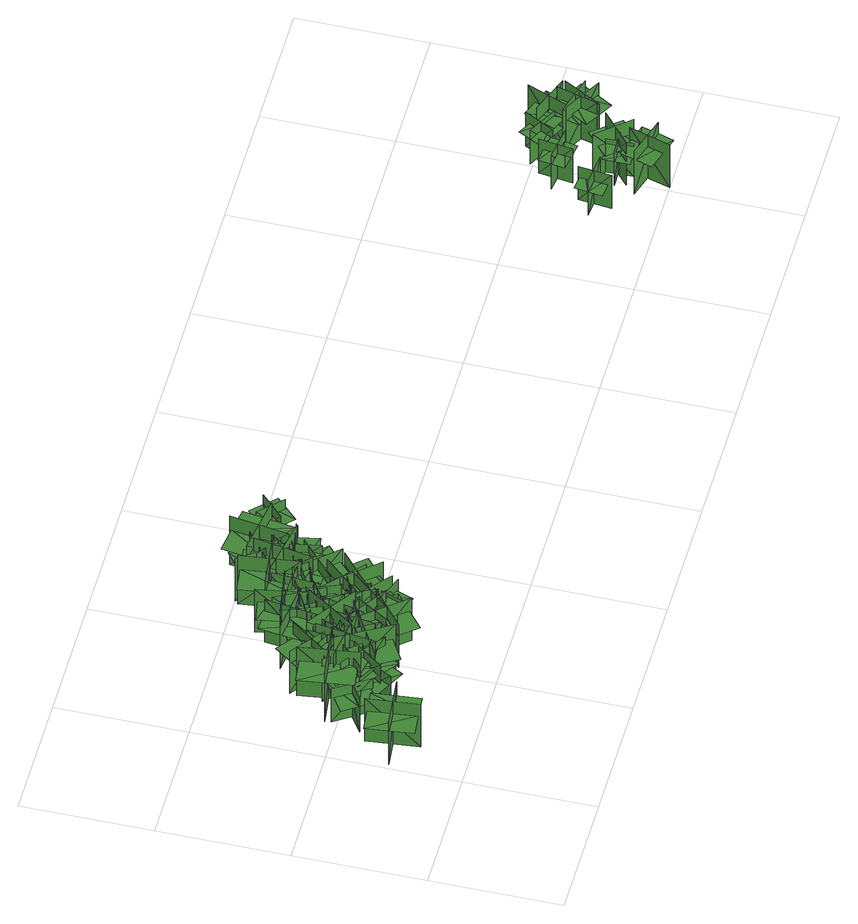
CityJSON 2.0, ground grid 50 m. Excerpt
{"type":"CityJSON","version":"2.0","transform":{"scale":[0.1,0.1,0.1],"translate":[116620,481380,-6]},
"CityObjects":{
"tree1":{"type":"SolitaryVegetationObject","geometry":[{"type":"MultiSurface","lod":"1","boundaries":[[[0,1,2]],[[0,2,3]],[[4,5,6]],[[4,6,7]],[[8,9,10]],[[8,10,11]],[[8,11,12]],[[8,12,13]]]}]},
"tree2":{"type":"SolitaryVegetationObject","geometry":[{"type":"MultiSurface","lod":"1","boundaries":[[[14,15,16]],[[14,16,17]],[[18,19,20]],[[18,20,21]],[[22,23,24]],[[22,24,25]],[[22,25,26]],[[22,26,27]]]}]},
"tree3":{"type":"SolitaryVegetationObject","geometry":[{"type":"MultiSurface","lod":"1","boundaries":[[[28,29,30]],[[28,30,31]],[[32,33,34]],[[32,34,35]],[[36,37,38]],[[36,38,39]],[[36,39,40]],[[36,40,41]]]}]},
"tree4":{"type":"SolitaryVegetationObject","geometry":[{"type":"MultiSurface","lod":"1","boundaries":[[[42,43,44]],[[42,44,45]],[[46,47,48]],[[46,48,49]],[[50,51,52]],[[50,52,53]],[[50,53,54]],[[50,54,55]]]}]},
"tree5":{"type":"SolitaryVegetationObject","geometry":[{"type":"MultiSurface","lod":"1","boundaries":[[[56,57,58]],[[56,58,59]],[[60,61,62]],[[60,62,63]],[[64,65,66]],[[64,66,67]],[[64,67,68]],[[64,68,69]]]}]},
"tree6":{"type":"SolitaryVegetationObject","geometry":[{"type":"MultiSurface","lod":"1","boundaries":[[[70,71,72]],[[70,72,73]],[[74,75,76]],[[74,76,77]],[[78,79,80]],[[78,80,81]],[[78,81,82]],[[78,82,83]]]}]},
"tree7":{"type":"SolitaryVegetationObject","geometry":[{"type":"MultiSurface","lod":"1","boundaries":[[[84,85,86]],[[84,86,87]],[[88,89,90]],[[88,90,91]],[[92,93,94]],[[92,94,95]],[[92,95,96]],[[92,96,97]]]}]},
"tree8":{"type":"SolitaryVegetationObject","geometry":[{"type":"MultiSurface","lod":"1","boundaries":[[[98,99,100]],[[98,100,101]],[[102,103,104]],[[102,104,105]],[[106,107,108]],[[106,108,109]],[[106,109,110]],[[106,110,111]]]}]},
"tree9":{"type":"SolitaryVegetationObject","geometry":[{"type":"MultiSurface","lod":"1","boundaries":[[[112,113,114]],[[112,114,115]],[[116,117,118]],[[116,118,119]],[[120,121,122]],[[120,122,123]],[[120,123,124]],[[120,124,125]]]}]},
"tree10":{"type":"SolitaryVegetationObject","geometry":[{"type":"MultiSurface","lod":"1","boundaries":[[[126,127,128]],[[126,128,129]],[[130,131,132]],[[130,132,133]],[[134,135,136]],[[134,136,137]],[[134,137,138]],[[134,138,139]]]}]},
"tree11":{"type":"SolitaryVegetationObject","geometry":[{"type":"MultiSurface","lod":"1","boundaries":[[[140,141,142]],[[140,142,143]],[[144,145,146]],[[144,146,147]],[[148,149,150]],[[148,150,151]],[[148,151,152]],[[148,152,153]]]}]},
"tree12":{"type":"SolitaryVegetationObject","geometry":[{"type":"MultiSurface","lod":"1","boundaries":[[[154,155,156]],[[154,156,157]],[[158,159,160]],[[158,160,161]],[[162,163,164]],[[162,164,165]],[[162,165,166]],[[162,166,167]]]}]},
"tree13":{"type":"SolitaryVegetationObject","geometry":[{"type":"MultiSurface","lod":"1","boundaries":[[[168,169,170]],[[168,170,171]],[[172,173,174]],[[172,174,175]],[[176,177,178]],[[176,178,179]],[[176,179,180]],[[176,180,181]]]}]},
"tree14":{"type":"SolitaryVegetationObject","geometry":[{"type":"MultiSurface","lod":"1","boundaries":[[[182,183,184]],[[182,184,185]],[[186,187,188]],[[186,188,189]],[[190,191,192]],[[190,192,193]],[[190,193,194]],[[190,194,195]]]}]},
"tree15":{"type":"SolitaryVegetationObject","geometry":[{"type":"MultiSurface","lod":"1","boundaries":[[[196,197,198]],[[196,198,199]],[[200,201,202]],[[200,202,203]],[[204,205,206]],[[204,206,207]],[[204,207,208]],[[204,208,209]]]}]},
"tree16":{"type":"SolitaryVegetationObject","geometry":[{"type":"MultiSurface","lod":"1","boundaries":[[[210,211,212]],[[210,212,213]],[[214,215,216]],[[214,216,217]],[[218,219,220]],[[218,220,221]],[[218,221,222]],[[218,222,223]]]}]},
"tree17":{"type":"SolitaryVegetationObject","geometry":[{"type":"MultiSurface","lod":"1","boundaries":[[[224,225,226]],[[224,226,227]],[[228,229,230]],[[228,230,231]],[[232,233,234]],[[232,234,235]],[[232,235,236]],[[232,236,237]]]}]},
"tree18":{"type":"SolitaryVegetationObject","geometry":[{"type":"MultiSurface","lod":"1","boundaries":[[[238,239,240]],[[238,240,241]],[[242,243,244]],[[242,244,245]],[[246,247,248]],[[246,248,249]],[[246,249,250]],[[246,250,251]]]}]},
"tree19":{"type":"SolitaryVegetationObject","geometry":[{"type":"MultiSurface","lod":"1","boundaries":[[[252,253,254]],[[252,254,255]],[[256,257,258]],[[256,258,259]],[[260,261,262]],[[260,262,263]],[[260,263,264]],[[260,264,265]]]}]},
"tree20":{"type":"SolitaryVegetationObject","geometry":[{"type":"MultiSurface","lod":"1","boundaries":[[[266,267,268]],[[266,268,269]],[[270,271,272]],[[270,272,273]],[[274,275,276]],[[274,276,277]],[[274,277,278]],[[274,278,279]]]}]},
"tree21":{"type":"SolitaryVegetationObject","geometry":[{"type":"MultiSurface","lod":"1","boundaries":[[[280,281,282]],[[280,282,283]],[[284,285,286]],[[284,286,287]],[[288,289,290]],[[288,290,291]],[[288,291,292]],[[288,292,293]]]}]},
"tree22":{"type":"SolitaryVegetationObject","geometry":[{"type":"MultiSurface","lod":"1","boundaries":[[[294,295,296]],[[294,296,297]],[[298,299,300]],[[298,300,301]],[[302,303,304]],[[302,304,305]],[[302,305,306]],[[302,306,307]]]}]},
"tree23":{"type":"SolitaryVegetationObject","geometry":[{"type":"MultiSurface","lod":"1","boundaries":[[[308,309,310]],[[308,310,311]],[[312,313,314]],[[312,314,315]],[[316,317,318]],[[316,318,319]],[[316,319,320]],[[316,320,321]]]}]},
"tree24":{"type":"SolitaryVegetationObject","geometry":[{"type":"MultiSurface","lod":"1","boundaries":[[[322,323,324]],[[322,324,325]],[[326,327,328]],[[326,328,329]],[[330,331,332]],[[330,332,333]],[[330,333,334]],[[330,334,335]]]}]},
"tree25":{"type":"SolitaryVegetationObject","geometry":[{"type":"MultiSurface","lod":"1","boundaries":[[[336,337,338]],[[336,338,339]],[[340,341,342]],[[340,342,343]],[[344,345,346]],[[344,346,347]],[[344,347,348]],[[344,348,349]]]}]},
"tree26":{"type":"SolitaryVegetationObject","geometry":[{"type":"MultiSurface","lod":"1","boundaries":[[[350,351,352]],[[350,352,353]],[[354,355,356]],[[354,356,357]],[[358,359,360]],[[358,360,361]],[[358,361,362]],[[358,362,363]]]}]},
"tree27":{"type":"SolitaryVegetationObject","geometry":[{"type":"MultiSurface","lod":"1","boundaries":[[[364,365,366]],[[364,366,367]],[[368,369,370]],[[368,370,371]],[[372,373,374]],[[372,374,375]],[[372,375,376]],[[372,376,377]]]}]},
"tree28":{"type":"SolitaryVegetationObject","geometry":[{"type":"MultiSurface","lod":"1","boundaries":[[[378,379,380]],[[378,380,381]],[[382,383,384]],[[382,384,385]],[[386,387,388]],[[386,388,389]],[[386,389,390]],[[386,390,391]]]}]},
"tree29":{"type":"SolitaryVegetationObject","geometry":[{"type":"MultiSurface","lod":"1","boundaries":[[[392,393,394]],[[392,394,395]],[[396,397,398]],[[396,398,399]],[[400,401,402]],[[400,402,403]],[[400,403,404]],[[400,404,405]]]}]},
"tree30":{"type":"SolitaryVegetationObject","geometry":[{"type":"MultiSurface","lod":"1","boundaries":[[[406,407,408]],[[406,408,409]],[[410,411,412]],[[410,412,413]],[[414,415,416]],[[414,416,417]],[[414,417,418]],[[414,418,419]]]}]},
"tree31":{"type":"SolitaryVegetationObject","geometry":[{"type":"MultiSurface","lod":"1","boundaries":[[[420,421,422]],[[420,422,423]],[[424,425,426]],[[424,426,427]],[[428,429,430]],[[428,430,431]],[[428,431,432]],[[428,432,433]]]}]},
"tree32":{"type":"SolitaryVegetationObject","geometry":[{"type":"MultiSurface","lod":"1","boundaries":[[[434,435,436]],[[434,436,437]],[[438,439,440]],[[438,440,441]],[[442,443,444]],[[442,444,445]],[[442,445,446]],[[442,446,447]]]}]},
"tree33":{"type":"SolitaryVegetationObject","geometry":[{"type":"MultiSurface","lod":"1","boundaries":[[[448,449,450]],[[448,450,451]],[[452,453,454]],[[452,454,455]],[[456,457,458]],[[456,458,459]],[[456,459,460]],[[456,460,461]]]}]},
"tree34":{"type":"SolitaryVegetationObject","geometry":[{"type":"MultiSurface","lod":"1","boundaries":[[[462,463,464]],[[462,464,465]],[[466,467,468]],[[466,468,469]],[[470,471,472]],[[470,472,473]],[[470,473,474]],[[470,474,475]]]}]},
"tree35":{"type":"SolitaryVegetationObject","geometry":[{"type":"MultiSurface","lod":"1","boundaries":[[[476,477,478]],[[476,478,479]],[[480,481,482]],[[480,482,483]],[[484,485,486]],[[484,486,487]],[[484,487,488]],[[484,488,489]]]}]},
"tree36":{"type":"SolitaryVegetationObject","geometry":[{"type":"MultiSurface","lod":"1","boundaries":[[[490,491,492]],[[490,492,493]],[[494,495,496]],[[494,496,497]],[[498,499,500]],[[498,500,501]],[[498,501,502]],[[498,502,503]]]}]},
"tree37":{"type":"SolitaryVegetationObject","geometry":[{"type":"MultiSurface","lod":"1","boundaries":[[[504,505,506]],[[504,506,507]],[[508,509,510]],[[508,510,511]],[[512,513,514]],[[512,514,515]],[[512,515,516]],[[512,516,517]]]}]},
"tree38":{"type":"SolitaryVegetationObject","geometry":[{"type":"MultiSurface","lod":"1","boundaries":[[[518,519,520]],[[518,520,521]],[[522,523,524]],[[522,524,525]],[[526,527,528]],[[526,528,529]],[[526,529,530]],[[526,530,531]]]}]},
"tree39":{"type":"SolitaryVegetationObject","geometry":[{"type":"MultiSurface","lod":"1","boundaries":[[[532,533,534]],[[532,534,535]],[[536,537,538]],[[536,538,539]],[[540,541,542]],[[540,542,543]],[[540,543,544]],[[540,544,545]]]}]},
"tree40":{"type":"SolitaryVegetationObject","geometry":[{"type":"MultiSurface","lod":"1","boundaries":[[[546,547,548]],[[546,548,549]],[[550,551,552]],[[550,552,553]],[[554,555,556]],[[554,556,557]],[[554,557,558]],[[554,558,559]]]}]},
"tree41":{"type":"SolitaryVegetationObject","geometry":[{"type":"MultiSurface","lod":"1","boundaries":[[[560,561,562]],[[560,562,563]],[[564,565,566]],[[564,566,567]],[[568,569,570]],[[568,570,571]],[[568,572,573]],[[568,573,569]]]}]},
"tree42":{"type":"SolitaryVegetationObject","geometry":[{"type":"MultiSurface","lod":"1","boundaries":[[[574,575,576]],[[574,576,577]],[[578,579,580]],[[578,580,581]],[[582,583,584]],[[582,584,585]],[[582,586,587]],[[582,587,583]]]}]},
"tree43":{"type":"SolitaryVegetationObject","geometry":[{"type":"MultiSurface","lod":"1","boundaries":[[[588,589,590]],[[588,590,591]],[[592,593,594]],[[592,594,595]],[[596,597,598]],[[596,598,599]],[[596,599,600]],[[596,600,601]]]}]},
"tree44":{"type":"SolitaryVegetationObject","geometry":[{"type":"MultiSurface","lod":"1","boundaries":[[[602,603,604]],[[602,604,605]],[[606,607,608]],[[606,608,609]],[[610,611,612]],[[610,612,613]],[[610,613,614]],[[610,614,615]]]}]},
"tree45":{"type":"SolitaryVegetationObject","geometry":[{"type":"MultiSurface","lod":"1","boundaries":[[[616,617,618]],[[616,618,619]],[[620,621,622]],[[620,622,623]],[[624,625,626]],[[624,626,627]],[[624,628,629]],[[624,629,625]]]}]},
"tree46":{"type":"SolitaryVegetationObject","geometry":[{"type":"MultiSurface","lod":"1","boundaries":[[[630,631,632]],[[630,632,633]],[[634,635,636]],[[634,636,637]],[[638,639,640]],[[638,640,641]],[[638,641,642]],[[638,642,643]]]}]},
"tree47":{"type":"SolitaryVegetationObject","geometry":[{"type":"MultiSurface","lod":"1","boundaries":[[[644,645,646]],[[644,646,647]],[[648,649,650]],[[648,650,651]],[[652,653,654]],[[652,654,655]],[[652,655,656]],[[652,656,657]]]}]},
"tree48":{"type":"SolitaryVegetationObject","geometry":[{"type":"MultiSurface","lod":"1","boundaries":[[[658,659,660]],[[658,660,661]],[[662,663,664]],[[662,664,665]],[[666,667,668]],[[666,668,669]],[[666,670,671]],[[666,671,667]]]}]},
"tree49":{"type":"SolitaryVegetationObject","geometry":[{"type":"MultiSurface","lod":"1","boundaries":[[[672,673,674]],[[672,674,675]],[[676,677,678]],[[676,678,679]],[[680,681,682]],[[680,682,683]],[[680,684,685]],[[680,685,681]]]}]}
},
"vertices":[
[5,271,21],[204,291,21],[204,291,239],[5,271,239],[117,182,21],[96,381,21],[96,381,239],[117,182,239],[116,190,178],[203,198,178],[184,382,178],[97,373,178],[10,364,178],[29,181,178],
[156,520,22],[243,389,22],[243,389,193],[156,520,193],[135,410,22],[266,497,22],[266,497,193],[135,410,193],[140,413,145],[178,356,145],[299,436,145],[260,494,145],[222,551,145],[102,471,145],
[342,470,18],[270,330,18],[270,330,189],[342,470,189],[235,434,18],[375,362,18],[375,362,189],[235,434,189],[241,431,141],[209,370,141],[338,304,141],[370,365,141],[401,427,141],[272,493,141],
[156,543,19],[383,573,19],[383,573,268],[156,543,268],[286,444,19],[257,672,19],[257,672,268],[286,444,268],[285,454,199],[385,467,199],[357,675,199],[258,662,199],[159,650,199],[186,441,199],
[394,528,18],[272,369,18],[272,369,235],[394,528,235],[252,508,18],[411,386,18],[411,386,235],[252,508,235],[259,503,175],[205,434,175],[351,322,175],[405,391,175],[458,460,175],[312,573,175],
[393,573,19],[246,436,19],[246,436,236],[393,573,236],[249,576,19],[386,430,19],[386,430,236],[249,576,236],[255,570,176],[191,511,176],[316,376,176],[381,436,176],[445,495,176],[319,630,176],
[387,634,18],[352,407,18],[352,407,267],[387,634,267],[256,536,18],[483,501,18],[483,501,267],[256,536,267],[265,534,198],[250,435,198],[458,403,198],[473,502,198],[489,601,198],[280,633,198],
[399,719,20],[279,559,20],[279,559,237],[399,719,237],[258,697,20],[418,577,20],[418,577,237],[258,697,237],[264,693,177],[212,622,177],[359,512,177],[412,582,177],[464,652,177],[317,763,177],
[337,555,16],[453,358,16],[453,358,264],[337,555,264],[297,396,16],[494,512,16],[494,512,264],[297,396,264],[305,401,195],[356,315,195],[537,421,195],[486,508,195],[436,594,195],[254,487,195],
[362,464,18],[376,664,18],[376,664,235],[362,464,235],[469,559,18],[269,573,18],[269,573,235],[469,559,235],[461,560,175],[467,647,175],[283,660,175],[277,572,175],[271,485,175],[455,472,175],
[373,588,16],[481,419,16],[481,419,233],[373,588,233],[344,448,16],[512,556,16],[512,556,233],[344,448,233],[351,452,173],[398,378,173],[553,478,173],[506,552,173],[458,625,173],[303,526,173],
[462,661,14],[380,478,14],[380,478,232],[462,661,232],[329,609,14],[512,527,14],[512,527,232],[329,609,232],[336,606,171],[300,526,171],[468,450,171],[504,530,171],[540,610,171],[372,686,171],
[468,437,17],[499,635,17],[499,635,234],[468,437,234],[583,523,17],[385,554,17],[385,554,234],[583,523,234],[575,524,174],[588,611,174],[406,639,174],[393,553,174],[379,466,174],[561,438,174],
[576,538,17],[387,668,17],[387,668,265],[576,538,265],[544,699,17],[415,510,17],[415,510,265],[544,699,265],[539,691,196],[456,748,196],[337,574,196],[420,518,196],[502,461,196],[621,635,196],
[495,497,16],[622,341,16],[622,341,234],[495,497,234],[482,354,16],[637,481,16],[637,481,234],[482,354,234],[488,359,173],[544,291,173],[687,408,173],[631,476,173],[576,543,173],[433,427,173],
[580,720,19],[394,645,19],[394,645,236],[580,720,236],[448,775,19],[522,589,19],[522,589,236],[448,775,236],[451,767,176],[369,735,176],[438,564,176],[519,596,176],[601,629,176],[532,800,176],
[369,760,21],[568,735,21],[568,735,238],[369,760,238],[458,648,21],[483,846,21],[483,846,238],[458,648,238],[459,656,178],[546,645,178],[569,827,178],[482,838,178],[395,849,178],[372,667,178],
[466,546,16],[636,440,16],[636,440,234],[466,546,234],[500,407,16],[605,577,16],[605,577,234],[500,407,234],[504,413,173],[579,367,173],[676,524,173],[601,570,173],[527,616,173],[430,460,173],
[438,614,17],[632,566,17],[632,566,234],[438,614,234],[513,492,17],[561,687,17],[561,687,234],[513,492,234],[515,500,174],[600,479,174],[644,658,174],[559,679,174],[474,700,174],[430,521,174],
[591,561,18],[477,726,18],[477,726,235],[591,561,235],[616,702,18],[451,588,18],[451,588,235],[616,702,235],[609,697,175],[559,769,175],[408,665,175],[457,593,175],[507,521,175],[659,625,175],
[549,647,16],[635,467,16],[635,467,234],[549,647,234],[503,512,16],[683,598,16],[683,598,234],[503,512,234],[510,516,173],[548,436,173],[714,516,173],[676,595,173],[638,674,173],[472,595,173],
[458,686,19],[634,782,19],[634,782,236],[458,686,236],[596,647,19],[500,823,19],[500,823,236],[596,647,236],[592,654,176],[669,696,176],[581,858,176],[504,816,176],[427,774,176],[515,612,176],
[553,693,24],[519,891,24],[519,891,242],[553,693,242],[634,811,24],[437,777,24],[437,777,242],[634,811,242],[626,810,181],[611,896,181],[430,865,181],[445,778,181],[460,692,181],[641,723,181],
[709,435,16],[557,566,16],[557,566,234],[709,435,234],[697,578,16],[566,426,16],[566,426,234],[697,578,234],[692,572,173],[625,629,173],[505,489,173],[572,432,173],[638,375,173],[758,515,173],
[490,657,18],[678,728,18],[678,728,235],[490,657,235],[621,600,18],[550,787,18],[550,787,235],[621,600,235],[618,607,175],[700,638,175],[635,811,175],[553,780,175],[471,749,175],[536,576,175],
[742,422,17],[594,476,17],[594,476,188],[742,422,188],[694,524,17],[640,376,17],[640,376,188],[694,524,188],[692,518,141],[627,541,141],[577,405,141],[642,382,141],[706,358,141],[756,494,141],
[607,675,19],[620,875,19],[620,875,237],[607,675,237],[714,770,19],[514,783,19],[514,783,237],[714,770,237],[706,771,176],[711,858,176],[528,870,176],[522,783,176],[516,695,176],[700,683,176],
[742,538,16],[593,672,16],[593,672,234],[742,538,234],[733,680,16],[599,532,16],[599,532,234],[733,680,234],[728,674,173],[663,733,173],[539,597,173],[604,538,173],[669,479,173],[793,616,173],
[768,483,16],[638,636,16],[638,636,234],[768,483,234],[778,626,16],[625,497,16],[625,497,234],[778,626,234],[772,621,173],[716,688,173],[575,569,173],[631,502,173],[688,435,173],[829,554,173],
[772,886,18],[544,858,18],[544,858,267],[772,886,267],[642,985,18],[670,758,18],[670,758,267],[642,985,267],[643,976,198],[544,964,198],[569,755,198],[669,767,198],[768,779,198],[742,988,198],
[654,868,19],[750,692,19],[750,692,237],[654,868,237],[615,730,19],[791,826,19],[791,826,237],[615,730,237],[622,734,176],[664,657,176],[826,745,176],[784,822,176],[742,899,176],[580,811,176],
[805,781,17],[655,648,17],[655,648,234],[805,781,234],[662,788,17],[795,638,17],[795,638,234],[662,788,234],[668,782,174],[602,724,174],[724,586,174],[789,644,174],[855,702,174],[733,840,174],
[836,817,18],[611,857,18],[611,857,266],[836,817,266],[741,950,18],[701,725,18],[701,725,266],[741,950,266],[740,941,197],[641,959,197],[604,752,197],[702,734,197],[801,716,197],[838,924,197],
[658,998,14],[782,841,14],[782,841,231],[658,998,231],[642,856,14],[800,980,14],[800,980,231],[642,856,231],[649,861,171],[703,792,171],[848,906,171],[793,975,171],[739,1044,171],[595,930,171],
[757,910,18],[793,713,18],[793,713,235],[757,910,235],[677,792,18],[874,828,18],[874,828,235],[677,792,235],[685,793,175],[700,707,175],[882,740,175],[866,826,175],[850,913,175],[669,879,175],
[698,928,16],[868,822,16],[868,822,234],[698,928,234],[732,789,16],[838,959,16],[838,959,234],[732,789,234],[736,796,173],[811,749,173],[908,906,173],[833,952,173],[759,998,173],[662,842,173],
[925,931,15],[699,965,15],[699,965,264],[925,931,264],[827,1061,15],[792,835,15],[792,835,264],[827,1061,264],[826,1052,195],[727,1067,195],[695,859,195],[794,844,195],[893,829,195],[925,1037,195],
[1025,906,20],[939,992,20],[939,992,189],[1025,906,189],[1026,987,20],[939,901,20],[939,901,189],[1026,987,189],[1026,987,141],[983,1030,141],[896,945,141],[939,901,141],[982,858,141],[1068,944,141],
[1103,973,24],[1111,973,24],[1111,984,24],[1103,984,24],[1107,973,28],[1107,973,20],[1107,984,20],[1107,984,28],[1107,981,28],[1111,981,28],[1111,981,20],[1107,981,20],[1103,981,20],[1103,981,28],
[2876,300,11],[2862,173,11],[2862,173,182],[2876,300,182],[2812,248,11],[2812,248,182],[2939,235,182],[2939,235,11],[2812,248,128],[2806,195,128],[2908,184,128],[2914,237,128],[2920,290,128],[2818,301,128],
[2952,115,9],[3111,67,9],[3111,67,228],[2952,115,228],[3015,0,9],[3062,159,9],[3062,159,228],[3015,0,228],[2966,111,171],[3111,67,171],[3129,130,171],[2984,173,171],[2947,48,171],[3092,5,171],
[3039,389,4],[2910,407,4],[2910,407,177],[3039,389,177],[2976,470,4],[2958,341,4],[2958,341,177],[2976,470,177],[3028,390,132],[2910,407,132],[2903,356,132],[3020,339,132],[3035,441,132],[2917,458,132],
[2970,192,16],[3097,194,16],[3097,194,187],[2970,192,187],[3029,135,16],[3029,135,187],[3026,263,187],[3026,263,16],[3029,135,133],[3082,136,133],[3080,239,133],[3027,238,133],[2974,237,133],[2976,134,133],
[3100,153,15],[2994,277,15],[2994,277,232],[3100,153,232],[3107,257,15],[3107,257,232],[2983,151,232],[2983,151,15],[3107,257,164],[3063,308,164],[2964,224,164],[3008,172,164],[3052,121,164],[3151,205,164],
[3127,450,3],[3011,510,3],[3011,510,175],[3127,450,175],[3095,548,3],[3035,433,3],[3035,433,175],[3095,548,175],[3117,455,131],[3011,510,131],[2988,464,131],[3093,410,131],[3140,501,131],[3035,556,131],
[3081,504,5],[3233,446,5],[3233,446,222],[3081,504,222],[3124,409,5],[3124,409,222],[3183,561,222],[3183,561,5],[3124,409,154],[3188,385,154],[3234,507,154],[3171,531,154],[3107,555,154],[3061,434,154],
[3249,368,9],[3092,412,9],[3092,412,226],[3249,368,226],[3197,459,9],[3197,459,226],[3154,302,226],[3154,302,9],[3197,459,157],[3132,477,157],[3097,352,157],[3162,334,157],[3228,315,157],[3262,441,157],
[3233,437,6],[3151,293,6],[3151,293,225],[3233,437,225],[3107,402,6],[3251,319,6],[3251,319,225],[3107,402,225],[3226,424,169],[3151,293,169],[3208,261,169],[3283,392,169],[3170,457,169],[3094,326,169],
[3273,458,7],[3289,401,7],[3289,401,85],[3273,458,85],[3250,417,7],[3307,433,7],[3307,433,85],[3250,417,85],[3274,453,65],[3289,401,65],[3311,407,65],[3297,459,65],[3252,447,65],[3266,395,65]
]}
